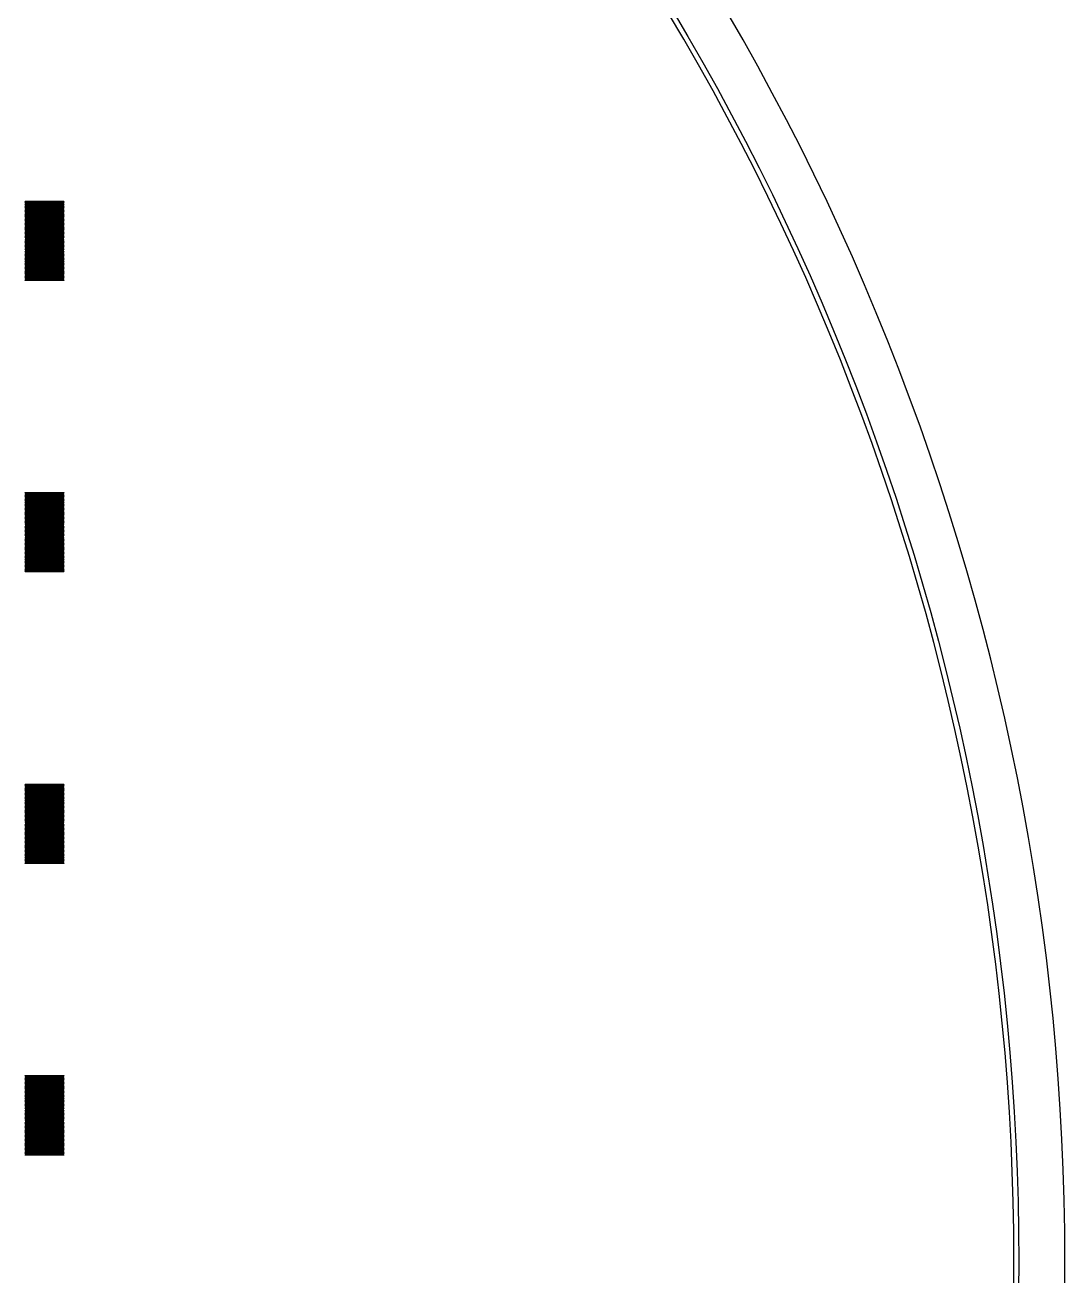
# Model space of a CAD drawing. Extents: x -17 to 130, y -40 to 112.
# Drawn here: x 98.4 to 130.5, y 35.54 to 74.16 of the extents above; entities that cross this region are included whole.
import ezdxf

# ---------------------------------------------------------------- set-up
doc = ezdxf.new("R2010")
doc.units = 0

msp = doc.modelspace()

# ---------------------------------------------------------------- linework, layer by layer
for p, q in [((118.394, 74.5963), (118.863, 73.8031)), ((118.733, 73.7276), (118.265, 74.5191)), ((120.562, 73.7067), (120.094, 74.5207)), ((118.863, 73.8031), (119.322, 73.0043)), ((119.191, 72.9304), (118.733, 73.7276)), ((121.019, 72.8871), (120.562, 73.7067)), ((119.322, 73.0043), (119.771, 72.1999)), ((119.64, 72.1276), (119.191, 72.9304)), ((121.467, 72.0618), (121.019, 72.8871)), ((120.078, 71.3194), (119.64, 72.1276)), ((119.771, 72.1999), (120.21, 71.3901)), ((121.904, 71.2312), (121.467, 72.0618)), ((120.506, 70.5059), (120.078, 71.3194)), ((120.21, 71.3901), (120.64, 70.5749)), ((122.332, 70.3953), (121.904, 71.2312)), ((120.925, 69.6871), (120.506, 70.5059)), ((120.64, 70.5749), (121.059, 69.7546)), ((122.749, 69.5541), (122.332, 70.3953)), ((121.333, 68.8633), (120.925, 69.6871)), ((121.059, 69.7546), (121.468, 68.9291)), ((123.155, 68.708), (122.749, 69.5541)), ((121.731, 68.0346), (121.333, 68.8633)), ((121.468, 68.9291), (121.867, 68.0987)), ((98.4, 68.715), (98.4, 68.725)), ((98.4, 68.725), (99.6, 68.725)), ((99.6, 68.715), (98.4, 68.715)), ((98.4, 68.675), (98.4, 68.685)), ((98.4, 68.685), (99.6, 68.685)), ((99.6, 68.675), (98.4, 68.675)), ((98.4, 68.635), (98.4, 68.645)), ((98.4, 68.645), (99.6, 68.645)), ((99.6, 68.635), (98.4, 68.635)), ((98.4, 68.595), (98.4, 68.605)), ((98.4, 68.605), (99.6, 68.605)), ((99.6, 68.595), (98.4, 68.595)), ((98.4, 68.555), (98.4, 68.565)), ((98.4, 68.565), (99.6, 68.565)), ((99.6, 68.555), (98.4, 68.555)), ((98.4, 68.515), (98.4, 68.525)), ((98.4, 68.525), (99.6, 68.525)), ((99.6, 68.515), (98.4, 68.515)), ((98.4, 68.475), (98.4, 68.485)), ((98.4, 68.485), (99.6, 68.485)), ((99.6, 68.475), (98.4, 68.475)), ((98.4, 68.435), (98.4, 68.445)), ((98.4, 68.445), (99.6, 68.445)), ((99.6, 68.435), (98.4, 68.435)), ((98.4, 68.395), (98.4, 68.405)), ((98.4, 68.405), (99.6, 68.405)), ((99.6, 68.395), (98.4, 68.395)), ((98.4, 68.355), (98.4, 68.365)), ((98.4, 68.365), (99.6, 68.365)), ((99.6, 68.725), (99.6, 68.715)), ((99.6, 68.685), (99.6, 68.675)), ((99.6, 68.645), (99.6, 68.635)), ((99.6, 68.605), (99.6, 68.595)), ((99.6, 68.565), (99.6, 68.555)), ((99.6, 68.525), (99.6, 68.515)), ((99.6, 68.485), (99.6, 68.475)), ((99.6, 68.445), (99.6, 68.435)), ((99.6, 68.405), (99.6, 68.395)), ((99.6, 68.365), (99.6, 68.355)), ((123.551, 67.8569), (123.155, 68.708)), ((99.6, 68.355), (98.4, 68.355)), ((98.4, 68.315), (98.4, 68.325)), ((98.4, 68.325), (99.6, 68.325)), ((99.6, 68.315), (98.4, 68.315)), ((98.4, 68.275), (98.4, 68.285)), ((98.4, 68.285), (99.6, 68.285)), ((99.6, 68.275), (98.4, 68.275)), ((98.4, 68.235), (98.4, 68.245)), ((98.4, 68.245), (99.6, 68.245)), ((99.6, 68.235), (98.4, 68.235)), ((98.4, 68.195), (98.4, 68.205)), ((98.4, 68.205), (99.6, 68.205)), ((99.6, 68.195), (98.4, 68.195)), ((98.4, 68.155), (98.4, 68.165)), ((98.4, 68.165), (99.6, 68.165)), ((99.6, 68.155), (98.4, 68.155)), ((98.4, 68.115), (98.4, 68.125)), ((98.4, 68.125), (99.6, 68.125)), ((99.6, 68.115), (98.4, 68.115)), ((98.4, 68.075), (98.4, 68.085)), ((98.4, 68.085), (99.6, 68.085)), ((99.6, 68.075), (98.4, 68.075)), ((98.4, 68.035), (98.4, 68.045)), ((98.4, 68.045), (99.6, 68.045)), ((99.6, 68.035), (98.4, 68.035)), ((98.4, 67.995), (98.4, 68.005)), ((98.4, 68.005), (99.6, 68.005)), ((99.6, 67.995), (98.4, 67.995)), ((99.6, 68.325), (99.6, 68.315)), ((99.6, 68.285), (99.6, 68.275)), ((99.6, 68.245), (99.6, 68.235)), ((99.6, 68.205), (99.6, 68.195)), ((99.6, 68.165), (99.6, 68.155)), ((99.6, 68.125), (99.6, 68.115)), ((99.6, 68.085), (99.6, 68.075)), ((99.6, 68.045), (99.6, 68.035)), ((99.6, 68.005), (99.6, 67.995)), ((122.119, 67.201), (121.731, 68.0346)), ((121.867, 68.0987), (122.256, 67.2634)), ((98.4, 67.955), (98.4, 67.965)), ((98.4, 67.965), (99.6, 67.965)), ((99.6, 67.955), (98.4, 67.955)), ((98.4, 67.915), (98.4, 67.925)), ((98.4, 67.925), (99.6, 67.925)), ((99.6, 67.915), (98.4, 67.915)), ((98.4, 67.875), (98.4, 67.885)), ((98.4, 67.885), (99.6, 67.885)), ((99.6, 67.875), (98.4, 67.875)), ((98.4, 67.835), (98.4, 67.845)), ((98.4, 67.845), (99.6, 67.845)), ((99.6, 67.835), (98.4, 67.835)), ((98.4, 67.795), (98.4, 67.805)), ((98.4, 67.805), (99.6, 67.805)), ((99.6, 67.795), (98.4, 67.795)), ((98.4, 67.755), (98.4, 67.765)), ((98.4, 67.765), (99.6, 67.765)), ((99.6, 67.755), (98.4, 67.755)), ((98.4, 67.715), (98.4, 67.725)), ((98.4, 67.725), (99.6, 67.725)), ((99.6, 67.715), (98.4, 67.715)), ((98.4, 67.675), (98.4, 67.685)), ((98.4, 67.685), (99.6, 67.685)), ((99.6, 67.675), (98.4, 67.675)), ((98.4, 67.635), (98.4, 67.645)), ((98.4, 67.645), (99.6, 67.645)), ((99.6, 67.635), (98.4, 67.635)), ((98.4, 67.595), (98.4, 67.605)), ((98.4, 67.605), (99.6, 67.605)), ((99.6, 67.595), (98.4, 67.595)), ((99.6, 67.965), (99.6, 67.955)), ((99.6, 67.925), (99.6, 67.915)), ((99.6, 67.885), (99.6, 67.875)), ((99.6, 67.845), (99.6, 67.835)), ((99.6, 67.805), (99.6, 67.795)), ((99.6, 67.765), (99.6, 67.755)), ((99.6, 67.725), (99.6, 67.715)), ((99.6, 67.685), (99.6, 67.675)), ((99.6, 67.645), (99.6, 67.635)), ((99.6, 67.605), (99.6, 67.595)), ((123.937, 67.001), (123.551, 67.8569)), ((98.4, 67.555), (98.4, 67.565)), ((98.4, 67.565), (99.6, 67.565)), ((99.6, 67.555), (98.4, 67.555)), ((98.4, 67.515), (98.4, 67.525)), ((98.4, 67.525), (99.6, 67.525)), ((99.6, 67.515), (98.4, 67.515)), ((98.4, 67.475), (98.4, 67.485)), ((98.4, 67.485), (99.6, 67.485)), ((99.6, 67.475), (98.4, 67.475)), ((98.4, 67.435), (98.4, 67.445)), ((98.4, 67.445), (99.6, 67.445)), ((99.6, 67.435), (98.4, 67.435)), ((98.4, 67.395), (98.4, 67.405)), ((98.4, 67.405), (99.6, 67.405)), ((99.6, 67.395), (98.4, 67.395)), ((98.4, 67.355), (98.4, 67.365)), ((98.4, 67.365), (99.6, 67.365)), ((99.6, 67.355), (98.4, 67.355)), ((98.4, 67.315), (98.4, 67.325)), ((98.4, 67.325), (99.6, 67.325)), ((99.6, 67.315), (98.4, 67.315)), ((98.4, 67.275), (98.4, 67.285)), ((98.4, 67.285), (99.6, 67.285)), ((99.6, 67.275), (98.4, 67.275)), ((98.4, 67.235), (98.4, 67.245)), ((98.4, 67.245), (99.6, 67.245)), ((99.6, 67.235), (98.4, 67.235)), ((98.4, 67.195), (98.4, 67.205)), ((98.4, 67.205), (99.6, 67.205)), ((99.6, 67.565), (99.6, 67.555)), ((99.6, 67.525), (99.6, 67.515)), ((99.6, 67.485), (99.6, 67.475)), ((99.6, 67.445), (99.6, 67.435)), ((99.6, 67.405), (99.6, 67.395)), ((99.6, 67.365), (99.6, 67.355)), ((99.6, 67.325), (99.6, 67.315)), ((99.6, 67.285), (99.6, 67.275)), ((99.6, 67.245), (99.6, 67.235)), ((99.6, 67.205), (99.6, 67.195)), ((122.497, 66.3627), (122.119, 67.201)), ((122.256, 67.2634), (122.634, 66.4235)), ((99.6, 67.195), (98.4, 67.195)), ((98.4, 67.155), (98.4, 67.165)), ((98.4, 67.165), (99.6, 67.165)), ((99.6, 67.155), (98.4, 67.155)), ((98.4, 67.115), (98.4, 67.125)), ((98.4, 67.125), (99.6, 67.125)), ((99.6, 67.115), (98.4, 67.115)), ((98.4, 67.075), (98.4, 67.085)), ((98.4, 67.085), (99.6, 67.085)), ((99.6, 67.075), (98.4, 67.075)), ((98.4, 67.035), (98.4, 67.045)), ((98.4, 67.045), (99.6, 67.045)), ((99.6, 67.035), (98.4, 67.035)), ((98.4, 66.995), (98.4, 67.005)), ((98.4, 67.005), (99.6, 67.005)), ((99.6, 66.995), (98.4, 66.995)), ((98.4, 66.955), (98.4, 66.965)), ((98.4, 66.965), (99.6, 66.965)), ((99.6, 66.955), (98.4, 66.955)), ((98.4, 66.915), (98.4, 66.925)), ((98.4, 66.925), (99.6, 66.925)), ((99.6, 66.915), (98.4, 66.915)), ((98.4, 66.875), (98.4, 66.885)), ((98.4, 66.885), (99.6, 66.885)), ((99.6, 66.875), (98.4, 66.875)), ((98.4, 66.835), (98.4, 66.845)), ((98.4, 66.845), (99.6, 66.845)), ((99.6, 66.835), (98.4, 66.835)), ((99.6, 67.165), (99.6, 67.155)), ((99.6, 67.125), (99.6, 67.115)), ((99.6, 67.085), (99.6, 67.075)), ((99.6, 67.045), (99.6, 67.035)), ((99.6, 67.005), (99.6, 66.995)), ((99.6, 66.965), (99.6, 66.955)), ((99.6, 66.925), (99.6, 66.915)), ((99.6, 66.885), (99.6, 66.875)), ((99.6, 66.845), (99.6, 66.835)), ((124.312, 66.1404), (123.937, 67.001)), ((98.4, 66.795), (98.4, 66.805)), ((98.4, 66.805), (99.6, 66.805)), ((99.6, 66.795), (98.4, 66.795)), ((98.4, 66.755), (98.4, 66.765)), ((98.4, 66.765), (99.6, 66.765)), ((99.6, 66.755), (98.4, 66.755)), ((98.4, 66.715), (98.4, 66.725)), ((98.4, 66.725), (99.6, 66.725)), ((99.6, 66.715), (98.4, 66.715)), ((98.4, 66.675), (98.4, 66.685)), ((98.4, 66.685), (99.6, 66.685)), ((99.6, 66.675), (98.4, 66.675)), ((98.4, 66.635), (98.4, 66.645)), ((98.4, 66.645), (99.6, 66.645)), ((99.6, 66.635), (98.4, 66.635)), ((98.4, 66.595), (98.4, 66.605)), ((98.4, 66.605), (99.6, 66.605)), ((99.6, 66.595), (98.4, 66.595)), ((98.4, 66.555), (98.4, 66.565)), ((98.4, 66.565), (99.6, 66.565)), ((99.6, 66.555), (98.4, 66.555)), ((98.4, 66.515), (98.4, 66.525)), ((98.4, 66.525), (99.6, 66.525)), ((99.6, 66.515), (98.4, 66.515)), ((98.4, 66.475), (98.4, 66.485)), ((98.4, 66.485), (99.6, 66.485)), ((99.6, 66.475), (98.4, 66.475)), ((98.4, 66.435), (98.4, 66.445)), ((98.4, 66.445), (99.6, 66.445)), ((99.6, 66.435), (98.4, 66.435)), ((99.6, 66.805), (99.6, 66.795)), ((99.6, 66.765), (99.6, 66.755)), ((99.6, 66.725), (99.6, 66.715)), ((99.6, 66.685), (99.6, 66.675)), ((99.6, 66.645), (99.6, 66.635)), ((99.6, 66.605), (99.6, 66.595)), ((99.6, 66.565), (99.6, 66.555)), ((99.6, 66.525), (99.6, 66.515)), ((99.6, 66.485), (99.6, 66.475)), ((99.6, 66.445), (99.6, 66.435)), ((98.4, 66.395), (98.4, 66.405)), ((98.4, 66.405), (99.6, 66.405)), ((99.6, 66.395), (98.4, 66.395)), ((98.4, 66.355), (98.4, 66.365)), ((98.4, 66.365), (99.6, 66.365)), ((99.6, 66.355), (98.4, 66.355)), ((98.4, 66.315), (98.4, 66.325)), ((98.4, 66.325), (99.6, 66.325)), ((99.6, 66.315), (98.4, 66.315)), ((98.4, 66.275), (98.4, 66.285)), ((98.4, 66.285), (99.6, 66.285)), ((99.6, 66.275), (98.4, 66.275)), ((99.6, 66.405), (99.6, 66.395)), ((99.6, 66.365), (99.6, 66.355)), ((99.6, 66.325), (99.6, 66.315)), ((99.6, 66.285), (99.6, 66.275)), ((122.865, 65.5199), (122.497, 66.3627)), ((122.634, 66.4235), (123.002, 65.5789)), ((124.677, 65.2753), (124.312, 66.1404)), ((123.222, 64.6725), (122.865, 65.5199)), ((123.002, 65.5789), (123.36, 64.7299)), ((125.031, 64.4058), (124.677, 65.2753)), ((123.568, 63.8209), (123.222, 64.6725)), ((123.36, 64.7299), (123.708, 63.8766)), ((125.374, 63.532), (125.031, 64.4058)), ((123.904, 62.9651), (123.568, 63.8209)), ((123.708, 63.8766), (124.044, 63.0191)), ((125.706, 62.654), (125.374, 63.532)), ((124.23, 62.1053), (123.904, 62.9651)), ((124.044, 63.0191), (124.371, 62.1575)), ((126.028, 61.7721), (125.706, 62.654)), ((124.545, 61.2415), (124.23, 62.1053)), ((124.371, 62.1575), (124.686, 61.292)), ((126.339, 60.8862), (126.028, 61.7721)), ((124.85, 60.3739), (124.545, 61.2415)), ((124.686, 61.292), (124.991, 60.4227)), ((126.639, 59.9966), (126.339, 60.8862)), ((125.143, 59.5026), (124.85, 60.3739)), ((124.991, 60.4227), (125.286, 59.5497)), ((126.928, 59.1035), (126.639, 59.9966)), ((98.4, 59.715), (98.4, 59.725)), ((98.4, 59.725), (99.6, 59.725)), ((99.6, 59.715), (98.4, 59.715)), ((98.4, 59.675), (98.4, 59.685)), ((98.4, 59.685), (99.6, 59.685)), ((99.6, 59.675), (98.4, 59.675)), ((98.4, 59.635), (98.4, 59.645)), ((98.4, 59.645), (99.6, 59.645)), ((99.6, 59.635), (98.4, 59.635)), ((98.4, 59.595), (98.4, 59.605)), ((98.4, 59.605), (99.6, 59.605)), ((99.6, 59.595), (98.4, 59.595)), ((98.4, 59.555), (98.4, 59.565)), ((98.4, 59.565), (99.6, 59.565)), ((99.6, 59.555), (98.4, 59.555)), ((98.4, 59.515), (98.4, 59.525)), ((98.4, 59.525), (99.6, 59.525)), ((99.6, 59.515), (98.4, 59.515)), ((98.4, 59.475), (98.4, 59.485)), ((98.4, 59.485), (99.6, 59.485)), ((99.6, 59.725), (99.6, 59.715)), ((99.6, 59.685), (99.6, 59.675)), ((99.6, 59.645), (99.6, 59.635)), ((99.6, 59.605), (99.6, 59.595)), ((99.6, 59.565), (99.6, 59.555)), ((99.6, 59.525), (99.6, 59.515)), ((99.6, 59.485), (99.6, 59.475)), ((125.426, 58.6278), (125.143, 59.5026)), ((125.286, 59.5497), (125.569, 58.6731)), ((99.6, 59.475), (98.4, 59.475)), ((98.4, 59.435), (98.4, 59.445)), ((98.4, 59.445), (99.6, 59.445)), ((99.6, 59.435), (98.4, 59.435)), ((98.4, 59.395), (98.4, 59.405)), ((98.4, 59.405), (99.6, 59.405)), ((99.6, 59.395), (98.4, 59.395)), ((98.4, 59.355), (98.4, 59.365)), ((98.4, 59.365), (99.6, 59.365)), ((99.6, 59.355), (98.4, 59.355)), ((98.4, 59.315), (98.4, 59.325)), ((98.4, 59.325), (99.6, 59.325)), ((99.6, 59.315), (98.4, 59.315)), ((98.4, 59.275), (98.4, 59.285)), ((98.4, 59.285), (99.6, 59.285)), ((99.6, 59.275), (98.4, 59.275)), ((98.4, 59.235), (98.4, 59.245)), ((98.4, 59.245), (99.6, 59.245)), ((99.6, 59.235), (98.4, 59.235)), ((98.4, 59.195), (98.4, 59.205)), ((98.4, 59.205), (99.6, 59.205)), ((99.6, 59.195), (98.4, 59.195)), ((98.4, 59.155), (98.4, 59.165)), ((98.4, 59.165), (99.6, 59.165)), ((99.6, 59.155), (98.4, 59.155)), ((98.4, 59.115), (98.4, 59.125)), ((98.4, 59.125), (99.6, 59.125)), ((99.6, 59.115), (98.4, 59.115)), ((99.6, 59.445), (99.6, 59.435)), ((99.6, 59.405), (99.6, 59.395)), ((99.6, 59.365), (99.6, 59.355)), ((99.6, 59.325), (99.6, 59.315)), ((99.6, 59.285), (99.6, 59.275)), ((99.6, 59.245), (99.6, 59.235)), ((99.6, 59.205), (99.6, 59.195)), ((99.6, 59.165), (99.6, 59.155)), ((99.6, 59.125), (99.6, 59.115)), ((127.206, 58.2068), (126.928, 59.1035)), ((98.4, 59.075), (98.4, 59.085)), ((98.4, 59.085), (99.6, 59.085)), ((99.6, 59.075), (98.4, 59.075)), ((98.4, 59.035), (98.4, 59.045)), ((98.4, 59.045), (99.6, 59.045)), ((99.6, 59.035), (98.4, 59.035)), ((98.4, 58.995), (98.4, 59.005)), ((98.4, 59.005), (99.6, 59.005)), ((99.6, 58.995), (98.4, 58.995)), ((98.4, 58.955), (98.4, 58.965)), ((98.4, 58.965), (99.6, 58.965)), ((99.6, 58.955), (98.4, 58.955)), ((98.4, 58.915), (98.4, 58.925)), ((98.4, 58.925), (99.6, 58.925)), ((99.6, 58.915), (98.4, 58.915)), ((98.4, 58.875), (98.4, 58.885)), ((98.4, 58.885), (99.6, 58.885)), ((99.6, 58.875), (98.4, 58.875)), ((98.4, 58.835), (98.4, 58.845)), ((98.4, 58.845), (99.6, 58.845)), ((99.6, 58.835), (98.4, 58.835)), ((98.4, 58.795), (98.4, 58.805)), ((98.4, 58.805), (99.6, 58.805)), ((99.6, 58.795), (98.4, 58.795)), ((98.4, 58.755), (98.4, 58.765)), ((98.4, 58.765), (99.6, 58.765)), ((99.6, 58.755), (98.4, 58.755)), ((98.4, 58.715), (98.4, 58.725)), ((98.4, 58.725), (99.6, 58.725)), ((99.6, 58.715), (98.4, 58.715)), ((99.6, 59.085), (99.6, 59.075)), ((99.6, 59.045), (99.6, 59.035)), ((99.6, 59.005), (99.6, 58.995)), ((99.6, 58.965), (99.6, 58.955)), ((99.6, 58.925), (99.6, 58.915)), ((99.6, 58.885), (99.6, 58.875)), ((99.6, 58.845), (99.6, 58.835)), ((99.6, 58.805), (99.6, 58.795)), ((99.6, 58.765), (99.6, 58.755)), ((99.6, 58.725), (99.6, 58.715)), ((98.4, 58.675), (98.4, 58.685)), ((98.4, 58.685), (99.6, 58.685)), ((99.6, 58.675), (98.4, 58.675)), ((98.4, 58.635), (98.4, 58.645)), ((98.4, 58.645), (99.6, 58.645)), ((99.6, 58.635), (98.4, 58.635)), ((98.4, 58.595), (98.4, 58.605)), ((98.4, 58.605), (99.6, 58.605)), ((99.6, 58.595), (98.4, 58.595)), ((98.4, 58.555), (98.4, 58.565)), ((98.4, 58.565), (99.6, 58.565)), ((99.6, 58.555), (98.4, 58.555)), ((98.4, 58.515), (98.4, 58.525)), ((98.4, 58.525), (99.6, 58.525)), ((99.6, 58.515), (98.4, 58.515)), ((98.4, 58.475), (98.4, 58.485)), ((98.4, 58.485), (99.6, 58.485)), ((99.6, 58.475), (98.4, 58.475)), ((98.4, 58.435), (98.4, 58.445)), ((98.4, 58.445), (99.6, 58.445)), ((99.6, 58.435), (98.4, 58.435)), ((98.4, 58.395), (98.4, 58.405)), ((98.4, 58.405), (99.6, 58.405)), ((99.6, 58.395), (98.4, 58.395)), ((98.4, 58.355), (98.4, 58.365)), ((98.4, 58.365), (99.6, 58.365)), ((99.6, 58.355), (98.4, 58.355)), ((98.4, 58.315), (98.4, 58.325)), ((98.4, 58.325), (99.6, 58.325)), ((99.6, 58.685), (99.6, 58.675)), ((99.6, 58.645), (99.6, 58.635)), ((99.6, 58.605), (99.6, 58.595)), ((99.6, 58.565), (99.6, 58.555)), ((99.6, 58.525), (99.6, 58.515)), ((99.6, 58.485), (99.6, 58.475)), ((99.6, 58.445), (99.6, 58.435)), ((99.6, 58.405), (99.6, 58.395)), ((99.6, 58.365), (99.6, 58.355)), ((99.6, 58.325), (99.6, 58.315)), ((125.699, 57.7496), (125.426, 58.6278)), ((125.569, 58.6731), (125.842, 57.7931)), ((99.6, 58.315), (98.4, 58.315)), ((98.4, 58.275), (98.4, 58.285)), ((98.4, 58.285), (99.6, 58.285)), ((99.6, 58.275), (98.4, 58.275)), ((98.4, 58.235), (98.4, 58.245)), ((98.4, 58.245), (99.6, 58.245)), ((99.6, 58.235), (98.4, 58.235)), ((98.4, 58.195), (98.4, 58.205)), ((98.4, 58.205), (99.6, 58.205)), ((99.6, 58.195), (98.4, 58.195)), ((98.4, 58.155), (98.4, 58.165)), ((98.4, 58.165), (99.6, 58.165)), ((99.6, 58.155), (98.4, 58.155)), ((98.4, 58.115), (98.4, 58.125)), ((98.4, 58.125), (99.6, 58.125)), ((99.6, 58.115), (98.4, 58.115)), ((98.4, 58.075), (98.4, 58.085)), ((98.4, 58.085), (99.6, 58.085)), ((99.6, 58.075), (98.4, 58.075)), ((98.4, 58.035), (98.4, 58.045)), ((98.4, 58.045), (99.6, 58.045)), ((99.6, 58.035), (98.4, 58.035)), ((98.4, 57.995), (98.4, 58.005)), ((98.4, 58.005), (99.6, 58.005)), ((99.6, 57.995), (98.4, 57.995)), ((98.4, 57.955), (98.4, 57.965)), ((98.4, 57.965), (99.6, 57.965)), ((99.6, 57.955), (98.4, 57.955)), ((99.6, 58.285), (99.6, 58.275)), ((99.6, 58.245), (99.6, 58.235)), ((99.6, 58.205), (99.6, 58.195)), ((99.6, 58.165), (99.6, 58.155)), ((99.6, 58.125), (99.6, 58.115)), ((99.6, 58.085), (99.6, 58.075)), ((99.6, 58.045), (99.6, 58.035)), ((99.6, 58.005), (99.6, 57.995)), ((99.6, 57.965), (99.6, 57.955)), ((127.473, 57.3067), (127.206, 58.2068)), ((98.4, 57.915), (98.4, 57.925)), ((98.4, 57.925), (99.6, 57.925)), ((99.6, 57.915), (98.4, 57.915)), ((98.4, 57.875), (98.4, 57.885)), ((98.4, 57.885), (99.6, 57.885)), ((99.6, 57.875), (98.4, 57.875)), ((98.4, 57.835), (98.4, 57.845)), ((98.4, 57.845), (99.6, 57.845)), ((99.6, 57.835), (98.4, 57.835)), ((98.4, 57.795), (98.4, 57.805)), ((98.4, 57.805), (99.6, 57.805)), ((99.6, 57.795), (98.4, 57.795)), ((98.4, 57.755), (98.4, 57.765)), ((98.4, 57.765), (99.6, 57.765)), ((99.6, 57.755), (98.4, 57.755)), ((98.4, 57.715), (98.4, 57.725)), ((98.4, 57.725), (99.6, 57.725)), ((99.6, 57.715), (98.4, 57.715)), ((98.4, 57.675), (98.4, 57.685)), ((98.4, 57.685), (99.6, 57.685)), ((99.6, 57.675), (98.4, 57.675)), ((98.4, 57.635), (98.4, 57.645)), ((98.4, 57.645), (99.6, 57.645)), ((99.6, 57.635), (98.4, 57.635)), ((98.4, 57.595), (98.4, 57.605)), ((98.4, 57.605), (99.6, 57.605)), ((99.6, 57.595), (98.4, 57.595)), ((98.4, 57.555), (98.4, 57.565)), ((98.4, 57.565), (99.6, 57.565)), ((99.6, 57.555), (98.4, 57.555)), ((99.6, 57.925), (99.6, 57.915)), ((99.6, 57.885), (99.6, 57.875)), ((99.6, 57.845), (99.6, 57.835)), ((99.6, 57.805), (99.6, 57.795)), ((99.6, 57.765), (99.6, 57.755)), ((99.6, 57.725), (99.6, 57.715)), ((99.6, 57.685), (99.6, 57.675)), ((99.6, 57.645), (99.6, 57.635)), ((99.6, 57.605), (99.6, 57.595)), ((99.6, 57.565), (99.6, 57.555)), ((125.96, 56.8681), (125.699, 57.7496)), ((125.842, 57.7931), (126.104, 56.9099)), ((98.4, 57.515), (98.4, 57.525)), ((98.4, 57.525), (99.6, 57.525)), ((99.6, 57.515), (98.4, 57.515)), ((98.4, 57.475), (98.4, 57.485)), ((98.4, 57.485), (99.6, 57.485)), ((99.6, 57.475), (98.4, 57.475)), ((98.4, 57.435), (98.4, 57.445)), ((98.4, 57.445), (99.6, 57.445)), ((99.6, 57.435), (98.4, 57.435)), ((98.4, 57.395), (98.4, 57.405)), ((98.4, 57.405), (99.6, 57.405)), ((99.6, 57.395), (98.4, 57.395)), ((98.4, 57.355), (98.4, 57.365)), ((98.4, 57.365), (99.6, 57.365)), ((99.6, 57.355), (98.4, 57.355)), ((98.4, 57.315), (98.4, 57.325)), ((98.4, 57.325), (99.6, 57.325)), ((99.6, 57.315), (98.4, 57.315)), ((98.4, 57.275), (98.4, 57.285)), ((98.4, 57.285), (99.6, 57.285)), ((99.6, 57.275), (98.4, 57.275)), ((99.6, 57.525), (99.6, 57.515)), ((99.6, 57.485), (99.6, 57.475)), ((99.6, 57.445), (99.6, 57.435)), ((99.6, 57.405), (99.6, 57.395)), ((99.6, 57.365), (99.6, 57.355)), ((99.6, 57.325), (99.6, 57.315)), ((99.6, 57.285), (99.6, 57.275)), ((127.729, 56.4035), (127.473, 57.3067)), ((126.211, 55.9834), (125.96, 56.8681)), ((126.104, 56.9099), (126.355, 56.0235)), ((127.974, 55.4972), (127.729, 56.4035)), ((126.355, 56.0235), (126.596, 55.134)), ((126.451, 55.0958), (126.211, 55.9834)), ((128.207, 54.588), (127.974, 55.4972)), ((126.68, 54.2053), (126.451, 55.0958)), ((126.596, 55.134), (126.825, 54.2417)), ((128.43, 53.6759), (128.207, 54.588)), ((126.898, 53.312), (126.68, 54.2053)), ((126.825, 54.2417), (127.043, 53.3467)), ((127.104, 52.4162), (126.898, 53.312)), ((127.043, 53.3467), (127.251, 52.449)), ((128.641, 52.7612), (128.43, 53.6759)), ((128.841, 51.844), (128.641, 52.7612)), ((127.3, 51.5178), (127.104, 52.4162)), ((127.251, 52.449), (127.447, 51.5489)), ((129.03, 50.9244), (128.841, 51.844)), ((127.485, 50.6171), (127.3, 51.5178)), ((127.447, 51.5489), (127.632, 50.6464)), ((98.4, 50.715), (98.4, 50.725)), ((98.4, 50.725), (99.6, 50.725)), ((99.6, 50.715), (98.4, 50.715)), ((98.4, 50.675), (98.4, 50.685)), ((98.4, 50.685), (99.6, 50.685)), ((99.6, 50.675), (98.4, 50.675)), ((98.4, 50.635), (98.4, 50.645)), ((98.4, 50.645), (99.6, 50.645)), ((99.6, 50.635), (98.4, 50.635)), ((98.4, 50.595), (98.4, 50.605)), ((98.4, 50.605), (99.6, 50.605)), ((99.6, 50.595), (98.4, 50.595)), ((99.6, 50.725), (99.6, 50.715)), ((99.6, 50.685), (99.6, 50.675)), ((99.6, 50.645), (99.6, 50.635)), ((99.6, 50.605), (99.6, 50.595)), ((127.659, 49.7142), (127.485, 50.6171)), ((127.632, 50.6464), (127.807, 49.7417)), ((129.208, 50.0025), (129.03, 50.9244)), ((98.4, 50.555), (98.4, 50.565)), ((98.4, 50.565), (99.6, 50.565)), ((99.6, 50.555), (98.4, 50.555)), ((98.4, 50.515), (98.4, 50.525)), ((98.4, 50.525), (99.6, 50.525)), ((99.6, 50.515), (98.4, 50.515)), ((98.4, 50.475), (98.4, 50.485)), ((98.4, 50.485), (99.6, 50.485)), ((99.6, 50.475), (98.4, 50.475)), ((98.4, 50.435), (98.4, 50.445)), ((98.4, 50.445), (99.6, 50.445)), ((99.6, 50.435), (98.4, 50.435)), ((98.4, 50.395), (98.4, 50.405)), ((98.4, 50.405), (99.6, 50.405)), ((99.6, 50.395), (98.4, 50.395)), ((98.4, 50.355), (98.4, 50.365)), ((98.4, 50.365), (99.6, 50.365)), ((99.6, 50.355), (98.4, 50.355)), ((98.4, 50.315), (98.4, 50.325)), ((98.4, 50.325), (99.6, 50.325)), ((99.6, 50.315), (98.4, 50.315)), ((98.4, 50.275), (98.4, 50.285)), ((98.4, 50.285), (99.6, 50.285)), ((99.6, 50.275), (98.4, 50.275)), ((98.4, 50.235), (98.4, 50.245)), ((98.4, 50.245), (99.6, 50.245)), ((99.6, 50.235), (98.4, 50.235)), ((99.6, 50.565), (99.6, 50.555)), ((99.6, 50.525), (99.6, 50.515)), ((99.6, 50.485), (99.6, 50.475)), ((99.6, 50.445), (99.6, 50.435)), ((99.6, 50.405), (99.6, 50.395)), ((99.6, 50.365), (99.6, 50.355)), ((99.6, 50.325), (99.6, 50.315)), ((99.6, 50.285), (99.6, 50.275)), ((99.6, 50.245), (99.6, 50.235)), ((98.4, 50.195), (98.4, 50.205)), ((98.4, 50.205), (99.6, 50.205)), ((99.6, 50.195), (98.4, 50.195)), ((98.4, 50.155), (98.4, 50.165)), ((98.4, 50.165), (99.6, 50.165)), ((99.6, 50.155), (98.4, 50.155)), ((98.4, 50.115), (98.4, 50.125)), ((98.4, 50.125), (99.6, 50.125)), ((99.6, 50.115), (98.4, 50.115)), ((98.4, 50.075), (98.4, 50.085)), ((98.4, 50.085), (99.6, 50.085)), ((99.6, 50.075), (98.4, 50.075)), ((98.4, 50.035), (98.4, 50.045)), ((98.4, 50.045), (99.6, 50.045)), ((99.6, 50.035), (98.4, 50.035)), ((98.4, 49.995), (98.4, 50.005)), ((98.4, 50.005), (99.6, 50.005)), ((99.6, 49.995), (98.4, 49.995)), ((98.4, 49.955), (98.4, 49.965)), ((98.4, 49.965), (99.6, 49.965)), ((99.6, 49.955), (98.4, 49.955)), ((98.4, 49.915), (98.4, 49.925)), ((98.4, 49.925), (99.6, 49.925)), ((99.6, 49.915), (98.4, 49.915)), ((98.4, 49.875), (98.4, 49.885)), ((98.4, 49.885), (99.6, 49.885)), ((99.6, 49.875), (98.4, 49.875)), ((98.4, 49.835), (98.4, 49.845)), ((98.4, 49.845), (99.6, 49.845)), ((99.6, 49.835), (98.4, 49.835)), ((99.6, 50.205), (99.6, 50.195)), ((99.6, 50.165), (99.6, 50.155)), ((99.6, 50.125), (99.6, 50.115)), ((99.6, 50.085), (99.6, 50.075)), ((99.6, 50.045), (99.6, 50.035)), ((99.6, 50.005), (99.6, 49.995)), ((99.6, 49.965), (99.6, 49.955)), ((99.6, 49.925), (99.6, 49.915)), ((99.6, 49.885), (99.6, 49.875)), ((99.6, 49.845), (99.6, 49.835)), ((129.374, 49.0786), (129.208, 50.0025)), ((98.4, 49.795), (98.4, 49.805)), ((98.4, 49.805), (99.6, 49.805)), ((99.6, 49.795), (98.4, 49.795)), ((98.4, 49.755), (98.4, 49.765)), ((98.4, 49.765), (99.6, 49.765)), ((99.6, 49.755), (98.4, 49.755)), ((98.4, 49.715), (98.4, 49.725)), ((98.4, 49.725), (99.6, 49.725)), ((99.6, 49.715), (98.4, 49.715)), ((98.4, 49.675), (98.4, 49.685)), ((98.4, 49.685), (99.6, 49.685)), ((99.6, 49.675), (98.4, 49.675)), ((98.4, 49.635), (98.4, 49.645)), ((98.4, 49.645), (99.6, 49.645)), ((99.6, 49.635), (98.4, 49.635)), ((98.4, 49.595), (98.4, 49.605)), ((98.4, 49.605), (99.6, 49.605)), ((99.6, 49.595), (98.4, 49.595)), ((98.4, 49.555), (98.4, 49.565)), ((98.4, 49.565), (99.6, 49.565)), ((99.6, 49.555), (98.4, 49.555)), ((98.4, 49.515), (98.4, 49.525)), ((98.4, 49.525), (99.6, 49.525)), ((99.6, 49.515), (98.4, 49.515)), ((98.4, 49.475), (98.4, 49.485)), ((98.4, 49.485), (99.6, 49.485)), ((99.6, 49.475), (98.4, 49.475)), ((98.4, 49.435), (98.4, 49.445)), ((98.4, 49.445), (99.6, 49.445)), ((99.6, 49.435), (98.4, 49.435)), ((99.6, 49.805), (99.6, 49.795)), ((99.6, 49.765), (99.6, 49.755)), ((99.6, 49.725), (99.6, 49.715)), ((99.6, 49.685), (99.6, 49.675)), ((99.6, 49.645), (99.6, 49.635)), ((99.6, 49.605), (99.6, 49.595)), ((99.6, 49.565), (99.6, 49.555)), ((99.6, 49.525), (99.6, 49.515)), ((99.6, 49.485), (99.6, 49.475)), ((99.6, 49.445), (99.6, 49.435)), ((127.822, 48.8093), (127.659, 49.7142)), ((127.807, 49.7417), (127.97, 48.835)), ((98.4, 49.395), (98.4, 49.405)), ((98.4, 49.405), (99.6, 49.405)), ((99.6, 49.395), (98.4, 49.395)), ((98.4, 49.355), (98.4, 49.365)), ((98.4, 49.365), (99.6, 49.365)), ((99.6, 49.355), (98.4, 49.355)), ((98.4, 49.315), (98.4, 49.325)), ((98.4, 49.325), (99.6, 49.325)), ((99.6, 49.315), (98.4, 49.315)), ((98.4, 49.275), (98.4, 49.285)), ((98.4, 49.285), (99.6, 49.285)), ((99.6, 49.275), (98.4, 49.275)), ((98.4, 49.235), (98.4, 49.245)), ((98.4, 49.245), (99.6, 49.245)), ((99.6, 49.235), (98.4, 49.235)), ((98.4, 49.195), (98.4, 49.205)), ((98.4, 49.205), (99.6, 49.205)), ((99.6, 49.195), (98.4, 49.195)), ((98.4, 49.155), (98.4, 49.165)), ((98.4, 49.165), (99.6, 49.165)), ((99.6, 49.155), (98.4, 49.155)), ((98.4, 49.115), (98.4, 49.125)), ((98.4, 49.125), (99.6, 49.125)), ((99.6, 49.115), (98.4, 49.115)), ((98.4, 49.075), (98.4, 49.085)), ((98.4, 49.085), (99.6, 49.085)), ((99.6, 49.075), (98.4, 49.075)), ((99.6, 49.405), (99.6, 49.395)), ((99.6, 49.365), (99.6, 49.355)), ((99.6, 49.325), (99.6, 49.315)), ((99.6, 49.285), (99.6, 49.275)), ((99.6, 49.245), (99.6, 49.235)), ((99.6, 49.205), (99.6, 49.195)), ((99.6, 49.165), (99.6, 49.155)), ((99.6, 49.125), (99.6, 49.115)), ((99.6, 49.085), (99.6, 49.075)), ((129.529, 48.1526), (129.374, 49.0786)), ((98.4, 49.035), (98.4, 49.045)), ((98.4, 49.045), (99.6, 49.045)), ((99.6, 49.035), (98.4, 49.035)), ((98.4, 48.995), (98.4, 49.005)), ((98.4, 49.005), (99.6, 49.005)), ((99.6, 48.995), (98.4, 48.995)), ((98.4, 48.955), (98.4, 48.965)), ((98.4, 48.965), (99.6, 48.965)), ((99.6, 48.955), (98.4, 48.955)), ((98.4, 48.915), (98.4, 48.925)), ((98.4, 48.925), (99.6, 48.925)), ((99.6, 48.915), (98.4, 48.915)), ((98.4, 48.875), (98.4, 48.885)), ((98.4, 48.885), (99.6, 48.885)), ((99.6, 48.875), (98.4, 48.875)), ((98.4, 48.835), (98.4, 48.845)), ((98.4, 48.845), (99.6, 48.845)), ((99.6, 48.835), (98.4, 48.835)), ((98.4, 48.795), (98.4, 48.805)), ((98.4, 48.805), (99.6, 48.805)), ((99.6, 48.795), (98.4, 48.795)), ((98.4, 48.755), (98.4, 48.765)), ((98.4, 48.765), (99.6, 48.765)), ((99.6, 48.755), (98.4, 48.755)), ((98.4, 48.715), (98.4, 48.725)), ((98.4, 48.725), (99.6, 48.725)), ((99.6, 48.715), (98.4, 48.715)), ((98.4, 48.675), (98.4, 48.685)), ((98.4, 48.685), (99.6, 48.685)), ((99.6, 48.675), (98.4, 48.675)), ((99.6, 49.045), (99.6, 49.035)), ((99.6, 49.005), (99.6, 48.995)), ((99.6, 48.965), (99.6, 48.955)), ((99.6, 48.925), (99.6, 48.915)), ((99.6, 48.885), (99.6, 48.875)), ((99.6, 48.845), (99.6, 48.835)), ((99.6, 48.805), (99.6, 48.795)), ((99.6, 48.765), (99.6, 48.755)), ((99.6, 48.725), (99.6, 48.715)), ((99.6, 48.685), (99.6, 48.675)), ((127.974, 47.9024), (127.822, 48.8093)), ((127.97, 48.835), (128.122, 47.9263)), ((98.4, 48.635), (98.4, 48.645)), ((98.4, 48.645), (99.6, 48.645)), ((99.6, 48.635), (98.4, 48.635)), ((98.4, 48.595), (98.4, 48.605)), ((98.4, 48.605), (99.6, 48.605)), ((99.6, 48.595), (98.4, 48.595)), ((98.4, 48.555), (98.4, 48.565)), ((98.4, 48.565), (99.6, 48.565)), ((99.6, 48.555), (98.4, 48.555)), ((98.4, 48.515), (98.4, 48.525)), ((98.4, 48.525), (99.6, 48.525)), ((99.6, 48.515), (98.4, 48.515)), ((98.4, 48.475), (98.4, 48.485)), ((98.4, 48.485), (99.6, 48.485)), ((99.6, 48.475), (98.4, 48.475)), ((98.4, 48.435), (98.4, 48.445)), ((98.4, 48.445), (99.6, 48.445)), ((99.6, 48.435), (98.4, 48.435)), ((98.4, 48.395), (98.4, 48.405)), ((98.4, 48.405), (99.6, 48.405)), ((99.6, 48.395), (98.4, 48.395)), ((98.4, 48.355), (98.4, 48.365)), ((98.4, 48.365), (99.6, 48.365)), ((99.6, 48.355), (98.4, 48.355)), ((98.4, 48.315), (98.4, 48.325)), ((98.4, 48.325), (99.6, 48.325)), ((99.6, 48.315), (98.4, 48.315)), ((98.4, 48.275), (98.4, 48.285)), ((98.4, 48.285), (99.6, 48.285)), ((99.6, 48.645), (99.6, 48.635)), ((99.6, 48.605), (99.6, 48.595)), ((99.6, 48.565), (99.6, 48.555)), ((99.6, 48.525), (99.6, 48.515)), ((99.6, 48.485), (99.6, 48.475)), ((99.6, 48.445), (99.6, 48.435)), ((99.6, 48.405), (99.6, 48.395)), ((99.6, 48.365), (99.6, 48.355)), ((99.6, 48.325), (99.6, 48.315)), ((99.6, 48.285), (99.6, 48.275)), ((99.6, 48.275), (98.4, 48.275)), ((128.114, 46.9938), (127.974, 47.9024)), ((128.122, 47.9263), (128.262, 47.0158)), ((129.672, 47.2249), (129.529, 48.1526)), ((129.804, 46.2954), (129.672, 47.2249)), ((128.243, 46.0835), (128.114, 46.9938)), ((128.262, 47.0158), (128.392, 46.1036)), ((128.362, 45.1716), (128.243, 46.0835)), ((128.392, 46.1036), (128.51, 45.19)), ((129.925, 45.3644), (129.804, 46.2954)), ((128.51, 45.19), (128.618, 44.2749)), ((130.034, 44.432), (129.925, 45.3644)), ((128.468, 44.2584), (128.362, 45.1716)), ((130.132, 43.4983), (130.034, 44.432)), ((128.564, 43.3439), (128.468, 44.2584)), ((128.618, 44.2749), (128.713, 43.3586)), ((128.649, 42.4284), (128.564, 43.3439)), ((128.713, 43.3586), (128.798, 42.4412)), ((130.218, 42.5635), (130.132, 43.4983)), ((130.293, 41.6277), (130.218, 42.5635)), ((128.722, 41.5118), (128.649, 42.4284)), ((128.798, 42.4412), (128.872, 41.5229)), ((98.4, 41.715), (98.4, 41.725)), ((98.4, 41.725), (99.6, 41.725)), ((99.6, 41.715), (98.4, 41.715)), ((99.6, 41.725), (99.6, 41.715)), ((98.4, 41.675), (98.4, 41.685)), ((98.4, 41.685), (99.6, 41.685)), ((99.6, 41.675), (98.4, 41.675)), ((98.4, 41.635), (98.4, 41.645)), ((98.4, 41.645), (99.6, 41.645)), ((99.6, 41.635), (98.4, 41.635)), ((98.4, 41.595), (98.4, 41.605)), ((98.4, 41.605), (99.6, 41.605)), ((99.6, 41.595), (98.4, 41.595)), ((98.4, 41.555), (98.4, 41.565)), ((98.4, 41.565), (99.6, 41.565)), ((99.6, 41.555), (98.4, 41.555)), ((98.4, 41.515), (98.4, 41.525)), ((98.4, 41.525), (99.6, 41.525)), ((99.6, 41.515), (98.4, 41.515)), ((98.4, 41.475), (98.4, 41.485)), ((98.4, 41.485), (99.6, 41.485)), ((99.6, 41.475), (98.4, 41.475)), ((98.4, 41.435), (98.4, 41.445)), ((98.4, 41.445), (99.6, 41.445)), ((99.6, 41.435), (98.4, 41.435)), ((98.4, 41.395), (98.4, 41.405)), ((98.4, 41.405), (99.6, 41.405)), ((99.6, 41.395), (98.4, 41.395)), ((98.4, 41.355), (98.4, 41.365)), ((98.4, 41.365), (99.6, 41.365)), ((99.6, 41.355), (98.4, 41.355)), ((98.4, 41.315), (98.4, 41.325)), ((98.4, 41.325), (99.6, 41.325)), ((99.6, 41.685), (99.6, 41.675)), ((99.6, 41.645), (99.6, 41.635)), ((99.6, 41.605), (99.6, 41.595)), ((99.6, 41.565), (99.6, 41.555)), ((99.6, 41.525), (99.6, 41.515)), ((99.6, 41.485), (99.6, 41.475)), ((99.6, 41.445), (99.6, 41.435)), ((99.6, 41.405), (99.6, 41.395)), ((99.6, 41.365), (99.6, 41.355)), ((99.6, 41.325), (99.6, 41.315)), ((128.784, 40.5945), (128.722, 41.5118)), ((128.872, 41.5229), (128.934, 40.6037)), ((130.356, 40.691), (130.293, 41.6277)), ((99.6, 41.315), (98.4, 41.315)), ((98.4, 41.275), (98.4, 41.285)), ((98.4, 41.285), (99.6, 41.285)), ((99.6, 41.275), (98.4, 41.275)), ((98.4, 41.235), (98.4, 41.245)), ((98.4, 41.245), (99.6, 41.245)), ((99.6, 41.235), (98.4, 41.235)), ((98.4, 41.195), (98.4, 41.205)), ((98.4, 41.205), (99.6, 41.205)), ((99.6, 41.195), (98.4, 41.195)), ((98.4, 41.155), (98.4, 41.165)), ((98.4, 41.165), (99.6, 41.165)), ((99.6, 41.155), (98.4, 41.155)), ((98.4, 41.115), (98.4, 41.125)), ((98.4, 41.125), (99.6, 41.125)), ((99.6, 41.115), (98.4, 41.115)), ((98.4, 41.075), (98.4, 41.085)), ((98.4, 41.085), (99.6, 41.085)), ((99.6, 41.075), (98.4, 41.075)), ((98.4, 41.035), (98.4, 41.045)), ((98.4, 41.045), (99.6, 41.045)), ((99.6, 41.035), (98.4, 41.035)), ((98.4, 40.995), (98.4, 41.005)), ((98.4, 41.005), (99.6, 41.005)), ((99.6, 40.995), (98.4, 40.995)), ((98.4, 40.955), (98.4, 40.965)), ((98.4, 40.965), (99.6, 40.965)), ((99.6, 40.955), (98.4, 40.955)), ((99.6, 41.285), (99.6, 41.275)), ((99.6, 41.245), (99.6, 41.235)), ((99.6, 41.205), (99.6, 41.195)), ((99.6, 41.165), (99.6, 41.155)), ((99.6, 41.125), (99.6, 41.115)), ((99.6, 41.085), (99.6, 41.075)), ((99.6, 41.045), (99.6, 41.035)), ((99.6, 41.005), (99.6, 40.995)), ((99.6, 40.965), (99.6, 40.955)), ((98.4, 40.915), (98.4, 40.925)), ((98.4, 40.925), (99.6, 40.925)), ((99.6, 40.915), (98.4, 40.915)), ((98.4, 40.875), (98.4, 40.885)), ((98.4, 40.885), (99.6, 40.885)), ((99.6, 40.875), (98.4, 40.875)), ((98.4, 40.835), (98.4, 40.845)), ((98.4, 40.845), (99.6, 40.845)), ((99.6, 40.835), (98.4, 40.835)), ((98.4, 40.795), (98.4, 40.805)), ((98.4, 40.805), (99.6, 40.805)), ((99.6, 40.795), (98.4, 40.795)), ((98.4, 40.755), (98.4, 40.765)), ((98.4, 40.765), (99.6, 40.765)), ((99.6, 40.755), (98.4, 40.755)), ((98.4, 40.715), (98.4, 40.725)), ((98.4, 40.725), (99.6, 40.725)), ((99.6, 40.715), (98.4, 40.715)), ((98.4, 40.675), (98.4, 40.685)), ((98.4, 40.685), (99.6, 40.685)), ((99.6, 40.675), (98.4, 40.675)), ((98.4, 40.635), (98.4, 40.645)), ((98.4, 40.645), (99.6, 40.645)), ((99.6, 40.635), (98.4, 40.635)), ((98.4, 40.595), (98.4, 40.605)), ((98.4, 40.605), (99.6, 40.605)), ((99.6, 40.595), (98.4, 40.595)), ((98.4, 40.555), (98.4, 40.565)), ((98.4, 40.565), (99.6, 40.565)), ((99.6, 40.555), (98.4, 40.555)), ((99.6, 40.925), (99.6, 40.915)), ((99.6, 40.885), (99.6, 40.875)), ((99.6, 40.845), (99.6, 40.835)), ((99.6, 40.805), (99.6, 40.795)), ((99.6, 40.765), (99.6, 40.755)), ((99.6, 40.725), (99.6, 40.715)), ((99.6, 40.685), (99.6, 40.675)), ((99.6, 40.645), (99.6, 40.635)), ((99.6, 40.605), (99.6, 40.595)), ((99.6, 40.565), (99.6, 40.555)), ((128.835, 39.6764), (128.784, 40.5945)), ((128.934, 40.6037), (128.985, 39.6837)), ((130.408, 39.7537), (130.356, 40.691)), ((98.4, 40.515), (98.4, 40.525)), ((98.4, 40.525), (99.6, 40.525)), ((99.6, 40.515), (98.4, 40.515)), ((98.4, 40.475), (98.4, 40.485)), ((98.4, 40.485), (99.6, 40.485)), ((99.6, 40.475), (98.4, 40.475)), ((98.4, 40.435), (98.4, 40.445)), ((98.4, 40.445), (99.6, 40.445)), ((99.6, 40.435), (98.4, 40.435)), ((98.4, 40.395), (98.4, 40.405)), ((98.4, 40.405), (99.6, 40.405)), ((99.6, 40.395), (98.4, 40.395)), ((98.4, 40.355), (98.4, 40.365)), ((98.4, 40.365), (99.6, 40.365)), ((99.6, 40.355), (98.4, 40.355)), ((98.4, 40.315), (98.4, 40.325)), ((98.4, 40.325), (99.6, 40.325)), ((99.6, 40.315), (98.4, 40.315)), ((98.4, 40.275), (98.4, 40.285)), ((98.4, 40.285), (99.6, 40.285)), ((99.6, 40.275), (98.4, 40.275)), ((98.4, 40.235), (98.4, 40.245)), ((98.4, 40.245), (99.6, 40.245)), ((99.6, 40.235), (98.4, 40.235)), ((98.4, 40.195), (98.4, 40.205)), ((98.4, 40.205), (99.6, 40.205)), ((99.6, 40.195), (98.4, 40.195)), ((99.6, 40.525), (99.6, 40.515)), ((99.6, 40.485), (99.6, 40.475)), ((99.6, 40.445), (99.6, 40.435)), ((99.6, 40.405), (99.6, 40.395)), ((99.6, 40.365), (99.6, 40.355)), ((99.6, 40.325), (99.6, 40.315)), ((99.6, 40.285), (99.6, 40.275)), ((99.6, 40.245), (99.6, 40.235)), ((99.6, 40.205), (99.6, 40.195)), ((98.4, 40.155), (98.4, 40.165)), ((98.4, 40.165), (99.6, 40.165)), ((99.6, 40.155), (98.4, 40.155)), ((98.4, 40.115), (98.4, 40.125)), ((98.4, 40.125), (99.6, 40.125)), ((99.6, 40.115), (98.4, 40.115)), ((98.4, 40.075), (98.4, 40.085)), ((98.4, 40.085), (99.6, 40.085)), ((99.6, 40.075), (98.4, 40.075)), ((98.4, 40.035), (98.4, 40.045)), ((98.4, 40.045), (99.6, 40.045)), ((99.6, 40.035), (98.4, 40.035)), ((98.4, 39.995), (98.4, 40.005)), ((98.4, 40.005), (99.6, 40.005)), ((99.6, 39.995), (98.4, 39.995)), ((98.4, 39.955), (98.4, 39.965)), ((98.4, 39.965), (99.6, 39.965)), ((99.6, 39.955), (98.4, 39.955)), ((98.4, 39.915), (98.4, 39.925)), ((98.4, 39.925), (99.6, 39.925)), ((99.6, 39.915), (98.4, 39.915)), ((98.4, 39.875), (98.4, 39.885)), ((98.4, 39.885), (99.6, 39.885)), ((99.6, 39.875), (98.4, 39.875)), ((98.4, 39.835), (98.4, 39.845)), ((98.4, 39.845), (99.6, 39.845)), ((99.6, 39.835), (98.4, 39.835)), ((98.4, 39.795), (98.4, 39.805)), ((98.4, 39.805), (99.6, 39.805)), ((99.6, 39.795), (98.4, 39.795)), ((99.6, 40.165), (99.6, 40.155)), ((99.6, 40.125), (99.6, 40.115)), ((99.6, 40.085), (99.6, 40.075)), ((99.6, 40.045), (99.6, 40.035)), ((99.6, 40.005), (99.6, 39.995)), ((99.6, 39.965), (99.6, 39.955)), ((99.6, 39.925), (99.6, 39.915)), ((99.6, 39.885), (99.6, 39.875)), ((99.6, 39.845), (99.6, 39.835)), ((99.6, 39.805), (99.6, 39.795)), ((98.4, 39.755), (98.4, 39.765)), ((98.4, 39.765), (99.6, 39.765)), ((99.6, 39.755), (98.4, 39.755)), ((98.4, 39.715), (98.4, 39.725)), ((98.4, 39.725), (99.6, 39.725)), ((99.6, 39.715), (98.4, 39.715)), ((98.4, 39.675), (98.4, 39.685)), ((98.4, 39.685), (99.6, 39.685)), ((99.6, 39.675), (98.4, 39.675)), ((98.4, 39.635), (98.4, 39.645)), ((98.4, 39.645), (99.6, 39.645)), ((99.6, 39.635), (98.4, 39.635)), ((98.4, 39.595), (98.4, 39.605)), ((98.4, 39.605), (99.6, 39.605)), ((99.6, 39.595), (98.4, 39.595)), ((98.4, 39.555), (98.4, 39.565)), ((98.4, 39.565), (99.6, 39.565)), ((99.6, 39.555), (98.4, 39.555)), ((98.4, 39.515), (98.4, 39.525)), ((98.4, 39.525), (99.6, 39.525)), ((99.6, 39.515), (98.4, 39.515)), ((98.4, 39.475), (98.4, 39.485)), ((98.4, 39.485), (99.6, 39.485)), ((99.6, 39.475), (98.4, 39.475)), ((98.4, 39.435), (98.4, 39.445)), ((98.4, 39.445), (99.6, 39.445)), ((99.6, 39.435), (98.4, 39.435)), ((98.4, 39.395), (98.4, 39.405)), ((98.4, 39.405), (99.6, 39.405)), ((99.6, 39.395), (98.4, 39.395)), ((99.6, 39.765), (99.6, 39.755)), ((99.6, 39.725), (99.6, 39.715)), ((99.6, 39.685), (99.6, 39.675)), ((99.6, 39.645), (99.6, 39.635)), ((99.6, 39.605), (99.6, 39.595)), ((99.6, 39.565), (99.6, 39.555)), ((99.6, 39.525), (99.6, 39.515)), ((99.6, 39.485), (99.6, 39.475)), ((99.6, 39.445), (99.6, 39.435)), ((99.6, 39.405), (99.6, 39.395)), ((128.874, 38.7578), (128.835, 39.6764)), ((128.985, 39.6837), (129.024, 38.7633)), ((130.448, 38.8158), (130.408, 39.7537)), ((98.4, 39.355), (98.4, 39.365)), ((98.4, 39.365), (99.6, 39.365)), ((99.6, 39.355), (98.4, 39.355)), ((98.4, 39.315), (98.4, 39.325)), ((98.4, 39.325), (99.6, 39.325)), ((99.6, 39.315), (98.4, 39.315)), ((98.4, 39.275), (98.4, 39.285)), ((98.4, 39.285), (99.6, 39.285)), ((99.6, 39.275), (98.4, 39.275)), ((99.6, 39.365), (99.6, 39.355)), ((99.6, 39.325), (99.6, 39.315)), ((99.6, 39.285), (99.6, 39.275)), ((128.902, 37.8387), (128.874, 38.7578)), ((129.024, 38.7633), (129.052, 37.8424)), ((130.477, 37.8774), (130.448, 38.8158)), ((130.494, 36.9388), (130.477, 37.8774)), ((128.919, 36.9194), (128.902, 37.8387)), ((129.052, 37.8424), (129.069, 36.9213)), ((128.925, 36), (128.919, 36.9194)), ((129.069, 36.9213), (129.075, 36)), ((130.5, 36), (130.494, 36.9388)), ((128.919, 35.0806), (128.925, 36)), ((129.075, 36), (129.069, 35.0787)), ((130.494, 35.0612), (130.5, 36))]:
    msp.add_line(p, q)

doc.saveas('drawing.dxf')
